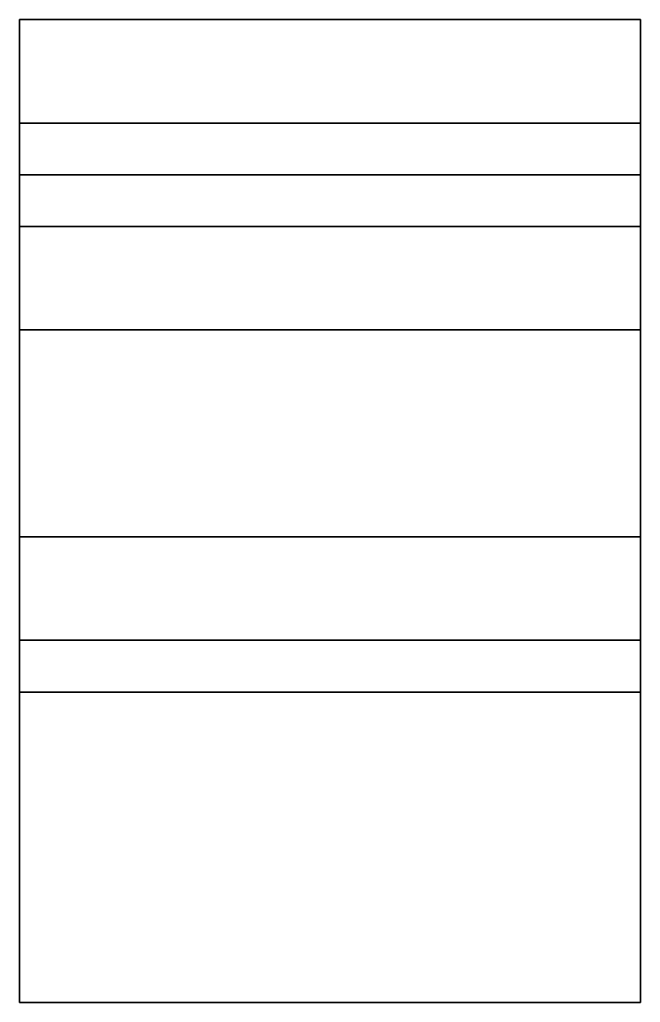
# Model space of a CAD drawing. Header units: millimetres. Extents: x -1.1 to 1.1, y -2.6 to 8.
# Drawn here: x -0.06 to 0.06, y 2.72 to 2.91 of the extents above; entities that cross this region are included whole.
import ezdxf

# ---------------------------------------------------------------- set-up
doc = ezdxf.new("R2010")
doc.units = ezdxf.units.MM
doc.layers.add('_tmp', color=4, linetype='Continuous')

msp = doc.modelspace()

# ---------------------------------------------------------------- linework, layer by layer
for points in [[(-0.06, 2.81, 0.95), (-0.06, 2.81, 1.01), (-0.06, 2.91, 0.95), (-0.06, 2.88, 0.9)], [(-0.06, 2.91, 0.95), (-0.06, 2.81, 1.01), (0.06, 2.81, 1.01), (0.06, 2.91, 0.95)], [(-0.06, 2.88, 0.9), (-0.06, 2.91, 0.95), (0.06, 2.91, 0.95), (0.06, 2.88, 0.9)], [(-0.06, 2.87, 0.78), (-0.06, 2.91, 0.85), (0.06, 2.91, 0.85), (0.06, 2.87, 0.78)], [(-0.06, 2.87, 0.86), (-0.06, 2.91, 0.85), (-0.06, 2.87, 0.78), (-0.06, 2.85, 0.84)], [(-0.06, 2.87, 0.9), (-0.06, 2.89, 0.9), (-0.06, 2.91, 0.85), (-0.06, 2.87, 0.86)], [(-0.06, 2.91, 0.85), (-0.06, 2.89, 0.9), (0.06, 2.89, 0.9), (0.06, 2.91, 0.85)], [(0.06, 2.91, 0.95), (0.06, 2.81, 1.01), (0.06, 2.81, 0.95), (0.06, 2.88, 0.9)], [(0.06, 2.87, 0.78), (0.06, 2.91, 0.85), (0.06, 2.87, 0.86), (0.06, 2.85, 0.84)], [(0.06, 2.91, 0.85), (0.06, 2.89, 0.9), (0.06, 2.87, 0.9), (0.06, 2.87, 0.86)], [(0.06, 2.87, 0.9), (0.06, 2.89, 0.9), (-0.06, 2.89, 0.9), (-0.06, 2.87, 0.9)], [(0.06, 2.88, 0.9), (0.06, 2.81, 0.95), (-0.06, 2.81, 0.95), (-0.06, 2.88, 0.9)], [(-0.06, 2.85, 0.84), (-0.06, 2.87, 0.78), (-0.06, 2.78, 0.78), (-0.06, 2.81, 0.84)], [(-0.06, 2.78, 0.78), (-0.06, 2.87, 0.78), (0.06, 2.87, 0.78), (0.06, 2.78, 0.78)], [(0.06, 2.85, 0.84), (0.06, 2.87, 0.86), (-0.06, 2.87, 0.86), (-0.06, 2.85, 0.84)], [(0.06, 2.87, 0.86), (0.06, 2.87, 0.9), (-0.06, 2.87, 0.9), (-0.06, 2.87, 0.86)], [(0.06, 2.78, 0.78), (0.06, 2.87, 0.78), (0.06, 2.85, 0.84), (0.06, 2.81, 0.84)], [(0.06, 2.81, 0.84), (0.06, 2.85, 0.84), (-0.06, 2.85, 0.84), (-0.06, 2.81, 0.84)], [(-0.06, 2.79, 0.92), (-0.06, 2.72, 0.99), (-0.06, 2.81, 1.01), (-0.06, 2.81, 0.95)], [(-0.06, 2.81, 1.01), (-0.06, 2.72, 0.99), (0.06, 2.72, 0.99), (0.06, 2.81, 1.01)], [(0.06, 2.81, 0.95), (0.06, 2.79, 0.92), (-0.06, 2.79, 0.92), (-0.06, 2.81, 0.95)], [(-0.06, 2.81, 0.84), (-0.06, 2.78, 0.78), (-0.06, 2.72, 0.82), (-0.06, 2.79, 0.86)], [(0.06, 2.79, 0.86), (0.06, 2.81, 0.84), (-0.06, 2.81, 0.84), (-0.06, 2.79, 0.86)], [(0.06, 2.81, 1.01), (0.06, 2.72, 0.99), (0.06, 2.79, 0.92), (0.06, 2.81, 0.95)], [(0.06, 2.72, 0.82), (0.06, 2.78, 0.78), (0.06, 2.81, 0.84), (0.06, 2.79, 0.86)], [(-0.06, 2.79, 0.86), (-0.06, 2.72, 0.82), (-0.06, 2.72, 0.99), (-0.06, 2.79, 0.92)], [(0.06, 2.79, 0.92), (0.06, 2.79, 0.86), (-0.06, 2.79, 0.86), (-0.06, 2.79, 0.92)], [(0.06, 2.72, 0.99), (0.06, 2.72, 0.82), (0.06, 2.79, 0.86), (0.06, 2.79, 0.92)], [(-0.06, 2.72, 0.82), (-0.06, 2.78, 0.78), (0.06, 2.78, 0.78), (0.06, 2.72, 0.82)], [(-0.06, 2.72, 0.99), (-0.06, 2.72, 0.82), (0.06, 2.72, 0.82), (0.06, 2.72, 0.99)]]:
    msp.add_3dface(points)
at = {"layer": '_tmp'}
msp.add_xline((0.84273, 0.65, 1.65485), (0, 1), dxfattribs=at)

doc.saveas('drawing.dxf')
